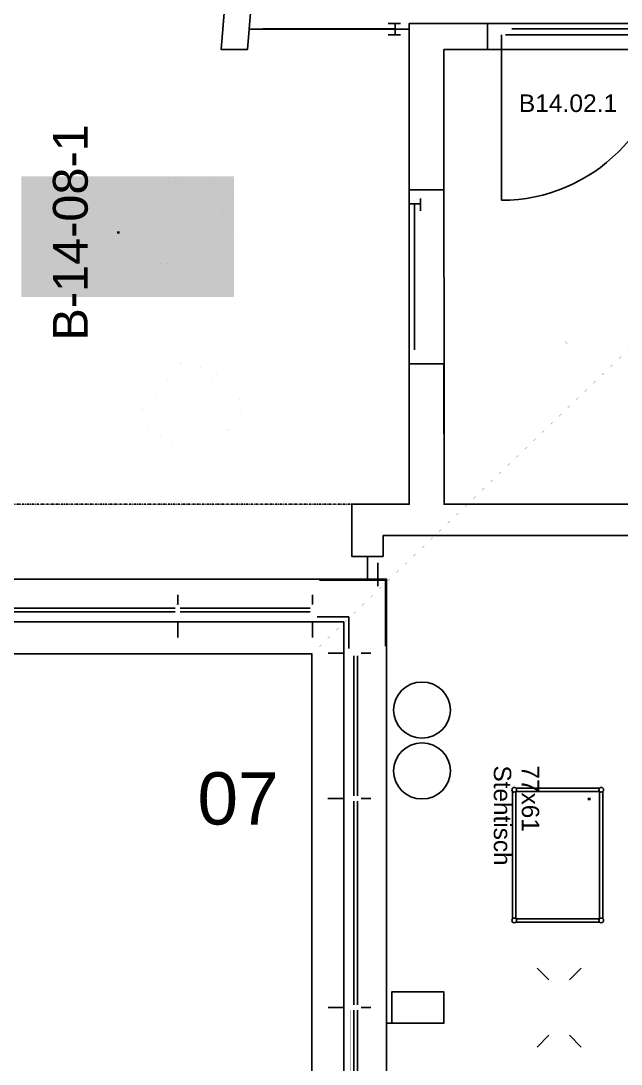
# Model space of a CAD drawing. Extents: x 7690 to 8871, y -6511 to -5312.
# Drawn here: x 8095.9 to 8231.7, y -6255.3 to -6019.4 of the extents above; entities that cross this region are included whole.
import ezdxf
from ezdxf.enums import TextEntityAlignment as Align

# ---------------------------------------------------------------- set-up
doc = ezdxf.new("R2010")
doc.units = 0
doc.header["$MEASUREMENT"] = 0
doc.linetypes.add('DOT_DASH', pattern=[1, 0, -0.25, 0.5, -0.25])
doc.linetypes.add('LONG_DASHES', pattern=[1.5, 1, -0.5])
doc.layers.get('0').update_dxf_attribs({"linetype": 'CONTINUOUS'})
for name, color, linetype in [('A-NEU-ANSICHT', 7, 'CONTINUOUS'), ('A-NEU-GRUNDRISS', 7, 'CONTINUOUS'), ('A-NEU-TÜRPOSITIONEN', 7, 'CONTINUOUS'), ('A-NEU-WAND-BACKSTEIN', 7, 'CONTINUOUS'), ('A-NEU-WAND-BETON', 7, 'CONTINUOUS'), ('A-NEU-WAND-DAEMMUNG', 7, 'CONTINUOUS'), ('A-NEU-WANDERDBEBEN', 7, 'CONTINUOUS'), ('BWZ121_GF-POLYGON', 7, 'CONTINUOUS'), ('BWZ122_NGF-POLYGON', 7, 'CONTINUOUS'), ('FM_OBJEKT_ARBEITSPLATZ', 7, 'CONTINUOUS'), ('FM_OBJEKT_DOSE', 7, 'CONTINUOUS'), ('FM_OBJEKT_GESCHOSS', 7, 'CONTINUOUS'), ('FM_OBJEKT_MOEBEL', 7, 'CONTINUOUS'), ('FM_OBJEKT_RAUM', 7, 'CONTINUOUS'), ('FM_OBJEKT_SICHERHEIT', 7, 'CONTINUOUS'), ('R0_MOBILIAR_PERIMETERNUMMERIERU', 7, 'CONTINUOUS'), ('Z1_POLYGONE_FLÄCHENNACHWEIS', 7, 'CONTINUOUS')]:
    doc.layers.add(name, color=color, linetype=linetype)
doc.styles.add('ARIAL', font='ARIAL')

# ---------------------------------------------------------------- blocks, each defined once
blk = doc.blocks.new('*D22')
at = {"layer": 'FM_OBJEKT_GESCHOSS', "color": 250, "linetype": 'Continuous', "const_width": 0.00174}
blk.add_lwpolyline([(8161.6821, -6162.5566), (8161.6821, -6493.2646), (8778.2168, -6493.2646), (8778.2168, -5660.9834), (8447.5059, -5660.9834), (8447.5059, -5330.3032), (7830.9731, -5330.2744), (7830.9746, -5767.6758), (7720.7378, -5767.6758), (7720.7378, -5751.9277), (7704.9897, -5751.9277), (7704.9897, -5767.6758), (7720.7378, -5767.6758), (7720.7378, -5767.6758), (7830.9746, -5767.6758), (7830.9746, -6162.5566), (8161.6821, -6162.5566), (8246.5254, -6081.0605), (8246.5254, -6073.5806), (8330.5762, -6073.5806), (8330.5762, -6081.0605), (8246.5254, -6081.0605)], close=True, dxfattribs=at)
blk = doc.blocks.new('*D69')
at = {"layer": 'A-NEU-GRUNDRISS', "color": 250, "linetype": 'Continuous'}
for p, q in [((8085.7524, -6145.6226), (8178.6089, -6145.6226)), ((8178.6089, -6476.333), (8178.6089, -6145.6226)), ((8131.3794, -6149.165), (8131.3794, -6151.3711)), ((8161.8892, -6149.1675), (8161.8892, -6151.3735)), ((8084.7651, -6152.1978), (8130.8286, -6152.1978)), ((8131.9673, -6152.1978), (8161.2983, -6152.1978)), ((8084.7651, -6153.0244), (8130.8286, -6153.0244)), ((8131.9673, -6153.0244), (8161.2983, -6153.0244)), ((8163.5522, -6154.1279), (8162.8823, -6154.1279)), ((8085.1714, -6155.3101), (8168.9224, -6155.3101)), ((8131.3804, -6155.3086), (8131.3804, -6158.8628)), ((8161.8892, -6155.3105), (8161.8892, -6158.8647)), ((8168.9224, -6155.3101), (8168.9224, -6486.0181)), ((8170.104, -6160.7671), (8170.104, -6161.3491)), ((8081.521, -6162.5532), (8161.6782, -6162.5532)), ((8161.6782, -6493.2612), (8161.6782, -6162.5532)), ((8168.9224, -6162.3423), (8165.3687, -6162.3423)), ((8171.2271, -6162.9468), (8171.2271, -6194.6396)), ((8172.0532, -6162.9468), (8172.0532, -6194.6396)), ((8175.0659, -6162.3418), (8172.8599, -6162.3423)), ((8168.9204, -6195.2305), (8165.3667, -6195.231)), ((8171.2271, -6241.8838), (8171.2271, -6195.8213)), ((8172.0532, -6241.8838), (8172.0532, -6195.8213)), ((8175.064, -6195.2305), (8172.8579, -6195.2305)), ((8168.9233, -6242.4741), (8165.3677, -6242.4741)), ((8168.9233, -6243.4668), (8168.9233, -6297.0015)), ((8171.2085, -6297.0015), (8171.2085, -6243.0645)), ((8171.2085, -6297.0015), (8171.2085, -6243.0645)), ((8172.0356, -6297.0015), (8172.0356, -6243.0645)), ((8172.0356, -6297.0015), (8172.0356, -6243.0645)), ((8175.0649, -6242.4741), (8172.8608, -6242.4741))]:
    blk.add_line(p, q, dxfattribs=at)
at = {"layer": 'A-NEU-GRUNDRISS', "color": 250, "linetype": 'Continuous', "const_width": 0.00174}
for points in [[(8129.8052, -6145.6226), (8132.9546, -6145.6226), (8132.9546, -6150.7407), (8129.8052, -6150.7407)], [(8160.314, -6145.6206), (8163.4634, -6145.6206), (8163.4634, -6150.7407), (8160.314, -6150.7407)], [(8084.7651, -6151.3735), (8130.7886, -6151.3735), (8130.7886, -6153.8354), (8084.7651, -6153.8354)], [(8130.9858, -6151.3711), (8131.7729, -6151.3711), (8131.7729, -6153.8291), (8130.9858, -6153.8291)], [(8131.9673, -6151.3735), (8161.2983, -6151.3735), (8161.2983, -6153.8354), (8131.9673, -6153.8354)], [(8161.4946, -6151.3735), (8162.2827, -6151.3735), (8162.2827, -6153.8315), (8161.4946, -6153.8315)], [(8130.3862, -6154.1274), (8132.3735, -6154.1274), (8132.3735, -6155.3086), (8130.3862, -6155.3086)], [(8160.896, -6154.1289), (8162.8823, -6154.1289), (8162.8823, -6155.3101), (8160.896, -6155.3101)], [(8130.3071, -6157.1108), (8132.4536, -6157.1108), (8132.4536, -6158.8628), (8130.3071, -6158.8628)], [(8160.8159, -6157.1128), (8162.9624, -6157.1128), (8162.9624, -6158.8647), (8160.8159, -6158.8647)], [(8165.3687, -6161.3022), (8167.1206, -6161.3022), (8167.1206, -6163.4482), (8165.3687, -6163.4482)], [(8168.9224, -6161.3491), (8170.104, -6161.3491), (8170.104, -6163.3354), (8168.9224, -6163.3354)], [(8173.4907, -6160.7671), (8178.6089, -6160.7671), (8178.6089, -6163.917), (8173.4907, -6163.917)], [(8170.396, -6162.9468), (8172.8579, -6162.9468), (8172.8579, -6194.6396), (8170.396, -6194.6396)], [(8170.4019, -6161.9482), (8172.8599, -6161.9482), (8172.8599, -6162.7354), (8170.4019, -6162.7354)], [(8165.3667, -6194.1904), (8167.1187, -6194.1904), (8167.1187, -6196.3364), (8165.3667, -6196.3364)], [(8168.9204, -6194.2373), (8170.1021, -6194.2373), (8170.1021, -6196.2241), (8168.9204, -6196.2241)], [(8170.3999, -6194.8364), (8172.8579, -6194.8364), (8172.8579, -6195.624), (8170.3999, -6195.624)], [(8173.4907, -6193.6558), (8178.6089, -6193.6558), (8178.6089, -6196.8052), (8173.4907, -6196.8052)], [(8170.396, -6195.8213), (8172.8579, -6195.8213), (8172.8579, -6241.8838), (8170.396, -6241.8838)], [(8165.3677, -6241.3677), (8167.1196, -6241.3677), (8167.1196, -6243.5137), (8165.3677, -6243.5137)], [(8168.9233, -6241.48), (8170.104, -6241.48), (8170.104, -6243.4668), (8168.9233, -6243.4668)], [(8170.4028, -6242.0801), (8172.8608, -6242.0801), (8172.8608, -6242.8677), (8170.4028, -6242.8677)], [(8173.4897, -6240.8994), (8178.6089, -6240.8994), (8178.6089, -6244.0488), (8173.4897, -6244.0488)], [(8173.4897, -6240.8994), (8178.6089, -6240.8994), (8178.6089, -6244.0488), (8173.4897, -6244.0488)], [(8170.3804, -6243.0645), (8172.8589, -6243.0645), (8172.8589, -6297.0015), (8170.3804, -6297.0015)], [(8170.3804, -6243.0645), (8172.8589, -6243.0645), (8172.8589, -6297.0015), (8170.3804, -6297.0015)]]:
    blk.add_lwpolyline(points, close=True, dxfattribs=at)
at = {"layer": 'A-NEU-WAND-DAEMMUNG', "color": 250, "linetype": 'Continuous'}
for p, q in [((8163.4634, -6145.8604), (8178.3716, -6145.8604)), ((8178.3716, -6160.7671), (8178.3716, -6145.8604)), ((8163.4634, -6154.1279), (8170.104, -6154.1279)), ((8170.104, -6160.7671), (8170.104, -6154.1279))]:
    blk.add_line(p, q, dxfattribs=at)
blk = doc.blocks.new('*D88')
at = {"layer": 'A-NEU-ANSICHT', "color": 250, "linetype": 'Continuous'}
blk.add_line((8245.1465, -6020.0337), (8245.1465, -6020.0337), dxfattribs=at)
at = {"layer": 'A-NEU-GRUNDRISS', "color": 250, "linetype": 'Continuous'}
for p, q in [((8204.5938, -6022.5986), (8204.5938, -6060)), ((8205.4844, -6022.5986), (8241.1035, -6022.5986)), ((8206.9551, -6021.2148), (8239.6328, -6021.2148))]:
    blk.add_line(p, q, dxfattribs=at)
at = {"layer": 'A-NEU-GRUNDRISS', "color": 250, "linetype": 'Continuous', "const_width": 0.00174}
for points in [[(8201.8379, -6020.0337), (8244.752, -6020.0337), (8244.752, -6022.5986), (8201.8379, -6022.5986)], [(8201.8379, -6020.0337), (8204.5938, -6020.0337), (8204.5938, -6022.5986), (8201.8379, -6022.5986)], [(8204.5938, -6020.0337), (8206.9551, -6020.0337), (8206.9551, -6022.5986), (8204.5938, -6022.5986)], [(8239.6328, -6020.0337), (8241.9941, -6020.0337), (8241.9941, -6022.5986), (8239.6328, -6022.5986)], [(8241.9941, -6020.0337), (8244.752, -6020.0337), (8244.752, -6022.5986), (8241.9941, -6022.5986)]]:
    blk.add_lwpolyline(points, close=True, dxfattribs=at)
at = {"layer": 'A-NEU-GRUNDRISS', "color": 250, "linetype": 'Continuous'}
blk.add_arc((8204.5938, -6022.5986), 37.4015, 270, 0, dxfattribs=at)
blk = doc.blocks.new('*D114')
at = {"layer": 'A-NEU-ANSICHT', "color": 250, "linetype": 'Continuous'}
for p, q in [((8183.7271, -6057.6318), (8183.7271, -6057.6318)), ((8184.9087, -6093.8369), (8184.9077, -6060.7861))]:
    blk.add_line(p, q, dxfattribs=at)
at = {"layer": 'A-NEU-GRUNDRISS', "color": 250, "linetype": 'Continuous'}
for p, q in [((8183.7271, -6062.3604), (8183.7271, -6059.6045)), ((8186.2856, -6059.6045), (8186.2856, -6062.3604)), ((8186.2856, -6060.7861), (8183.7271, -6060.7861))]:
    blk.add_line(p, q, dxfattribs=at)
at = {"layer": 'A-NEU-GRUNDRISS', "color": 250, "linetype": 'Continuous', "const_width": 0.00174}
for points in [[(8186.2856, -6096.5928), (8183.7271, -6096.5928), (8183.7271, -6058.0264), (8186.2856, -6058.0264), (8186.2856, -6096.5928)], [(8186.2856, -6096.5928), (8183.7271, -6096.5928), (8183.7271, -6093.8369), (8186.2856, -6093.8369), (8186.2856, -6096.5928)]]:
    blk.add_lwpolyline(points, dxfattribs=at)
blk = doc.blocks.new('*D128')
at = {"layer": 'BWZ122_NGF-POLYGON', "color": 6, "linetype": 'Continuous', "const_width": 0.0139}
blk.add_lwpolyline([(8178.6089, -6356.2534), (8178.6089, -6246.0176), (8179.7896, -6246.0176), (8179.7896, -6238.9312), (8191.6001, -6238.9312), (8191.6001, -6246.0176), (8179.7896, -6246.0176), (8178.6089, -6246.0176), (8178.6089, -6145.6226), (8174.2769, -6145.6226), (8174.2769, -6140.5059), (8177.8198, -6140.5059), (8177.8198, -6135.7817), (8414.8281, -6135.7817), (8414.8281, -6234.6001), (8406.9531, -6234.6001), (8406.9531, -6250.3481), (8414.8281, -6250.3481), (8414.8281, -6454.6787)], dxfattribs=at)
blk = doc.blocks.new('*D129')
at = {"layer": 'BWZ122_NGF-POLYGON', "color": 6, "linetype": 'Continuous', "const_width": 0.0139}
blk.add_lwpolyline([(8147.5142, -6021.3135), (8183.7261, -6021.3135), (8183.7261, -6020.0337), (8201.4434, -6020.0337), (8245.1465, -6020.0337), (8254.1973, -6020.0337), (8254.1973, -6018.0654), (8262.0723, -6018.0654), (8262.0723, -5805.4673), (8254.1973, -5805.4673), (8254.1973, -5798.873), (8165.7271, -5798.873)], close=True, dxfattribs=at)
blk = doc.blocks.new('*D136')
at = {"layer": 'BWZ122_NGF-POLYGON', "color": 6, "linetype": 'Continuous', "const_width": 0.0139}
blk.add_lwpolyline([(8080.5767, -6145.624), (8174.2769, -6145.6226), (8174.2769, -6140.5059), (8170.7339, -6140.5059), (8170.7339, -6128.6948), (8183.7261, -6128.6948), (8183.7271, -6097.002), (8183.7271, -6057.6318), (8183.7271, -6021.3135), (8147.9028, -6021.3135), (8147.5142, -6021.3135), (8147.1353, -6025.9395), (8141.2104, -6025.9395), (8159.9067, -5797.5933)], dxfattribs=at)
blk = doc.blocks.new('*D138')
at = {"layer": 'BWZ122_NGF-POLYGON', "color": 6, "linetype": 'Continuous', "const_width": 0.0139}
blk.add_lwpolyline([(8191.6001, -6025.9395), (8201.4434, -6025.9395), (8245.1445, -6025.9395), (8378.2129, -6025.9395), (8378.2129, -6073.5771), (8330.9688, -6073.5771), (8246.5215, -6073.5771), (8246.5215, -6081.0571), (8330.9688, -6081.0571), (8330.9199, -6073.5771), (8378.2129, -6073.5771), (8378.2129, -6128.6948), (8191.6021, -6128.6948), (8191.5981, -6025.9395)], close=True, dxfattribs=at)
blk = doc.blocks.new('*D202')
at = {"layer": 'FM_OBJEKT_MOEBEL', "color": 250, "linetype": 'Continuous'}
for p, q in [((8207.0996, -6222.4111), (8207.0996, -6193.6313)), ((8207.8477, -6192.8833), (8226.7852, -6192.8833)), ((8207.8477, -6222.4111), (8207.8477, -6193.6313)), ((8207.8477, -6193.6313), (8226.7852, -6193.6313)), ((8226.7852, -6222.4111), (8226.7852, -6193.6313)), ((8227.5332, -6222.4111), (8227.5332, -6193.6313)), ((8207.8477, -6222.4111), (8226.7852, -6222.4111)), ((8207.8477, -6223.1592), (8226.7852, -6223.1592))]:
    blk.add_line(p, q, dxfattribs=at)
for centre in [(8207.4746, -6193.2578), (8227.1602, -6193.2578), (8207.4746, -6222.7852), (8227.1602, -6222.7852)]:
    blk.add_circle(centre, 0.5289, dxfattribs=at)
at = {"layer": 'FM_OBJEKT_MOEBEL', "color": 250, "linetype": 'Continuous', "style": 'ARIAL'}
blk.add_text('.', height=4.7244, rotation=90, dxfattribs=at).set_placement((8224.799, -6194.4424), align=Align.RIGHT)
blk = doc.blocks.new('*D203')
at = {"layer": 'FM_OBJEKT_MOEBEL', "color": 250, "linetype": 'Continuous', "const_width": 0.00174}
blk.add_lwpolyline([(8231.1875, -6189.8794), (8231.1875, -6159.5645), (8207.1719, -6159.5645), (8207.1719, -6189.8794)], close=True, dxfattribs=at)
at = {"layer": 'FM_OBJEKT_MOEBEL', "color": 250, "linetype": 'Continuous', "style": 'ARIAL'}
for s, p in [('Stehtisch', (8202.8726, -6187.7603)), ('77x61', (8209.1968, -6187.7603))]:
    blk.add_text(s, height=3.93699, rotation=270, dxfattribs=at).set_placement(p)
blk = doc.blocks.new('*D210')
at = {"layer": 'FM_OBJEKT_MOEBEL', "color": 250, "linetype": 'Continuous'}
for p, q in [((8215.3379, -6236.2178), (8212.6758, -6233.5562)), ((8219.9922, -6236.2178), (8222.6543, -6233.5562)), ((8215.3379, -6248.7451), (8212.6758, -6251.4072)), ((8219.9922, -6248.7451), (8222.6543, -6251.4072))]:
    blk.add_line(p, q, dxfattribs=at)
at = {"layer": 'FM_OBJEKT_MOEBEL', "color": 250, "linetype": 'Continuous', "const_width": 0.00174}
for points in [[(8211.7598, -6232.6392), (8223.5703, -6232.6392), (8223.5703, -6252.3242), (8211.7598, -6252.3242)], [(8215.6953, -6236.5762), (8219.6328, -6236.5762), (8219.6328, -6248.3872), (8215.6953, -6248.3872)]]:
    blk.add_lwpolyline(points, close=True, dxfattribs=at)
blk = doc.blocks.new('*D244')
at = {"layer": 'FM_OBJEKT_MOEBEL', "color": 250, "linetype": 'Continuous', "const_width": 0.00174}
blk.add_lwpolyline([(8119.5522, -6102.7134), (8119.5522, -6031.8472), (8084.1187, -6031.8472), (8084.1187, -6102.7134)], close=True, dxfattribs=at)
at = {"layer": 'FM_OBJEKT_MOEBEL', "color": 250, "linetype": 'Continuous', "style": 'ARIAL'}
for s, height, p in [('B-14-08-1', 7.87399, (8111.0229, -6067.2744)), ('.', 3.937, (8118.2402, -6067.2744))]:
    blk.add_text(s, height=height, rotation=90, dxfattribs=at).set_placement(p, align=Align.CENTER)
blk.add_text('AT 180X90', height=3.93699, rotation=270, dxfattribs=at).set_placement((8080.0664, -6100.7446))
blk = doc.blocks.new('*D245')
at = {"layer": 'FM_OBJEKT_MOEBEL', "color": 250, "linetype": 'Continuous', "const_width": 0.00174}
blk.add_lwpolyline([(8147.1372, -6106.334), (8133.3335, -6095.228), (8122.2271, -6109.0308), (8136.0308, -6120.1372)], close=True, dxfattribs=at)
blk.add_lwpolyline([(8141.6812, -6101.2046), (8141.4692, -6099.2471), (8139.5122, -6099.459)], dxfattribs=at)
blk = doc.blocks.new('*D313')
at = {"layer": 'FM_OBJEKT_MOEBEL', "color": 250, "linetype": 'Continuous', "const_width": 0.00174}
blk.add_lwpolyline([(8166.0103, -6025.9331), (8166.0103, -6057.4292), (8181.7583, -6057.4292), (8181.7583, -6025.9331)], close=True, dxfattribs=at)
blk = doc.blocks.new('*D314')
at = {"layer": 'FM_OBJEKT_MOEBEL', "color": 250, "linetype": 'Continuous', "const_width": 0.00174}
blk.add_lwpolyline([(8166.0103, -6089.3184), (8166.0103, -6120.8145), (8181.7583, -6120.8145), (8181.7583, -6089.3184)], close=True, dxfattribs=at)
blk = doc.blocks.new('*D335')
at = {"layer": 'FM_OBJEKT_SICHERHEIT', "color": 92, "linetype": 'Continuous', "const_width": 0.0139}
blk.add_lwpolyline([(8207.5313, -6095.5645), (8222.6699, -6095.5645), (8219.0566, -6091.9653), (8223.1406, -6091.9653), (8228.168, -6096.9663), (8223.0879, -6102.0479), (8219.0156, -6102.0479), (8222.6152, -6098.4487), (8207.5313, -6098.4487), (8207.5313, -6095.5645)], close=True, dxfattribs=at)
blk = doc.blocks.new('ZZUNIT_CIRCLE')
at = {"color": 0, "linetype": 'ByBlock'}
blk.add_circle((0, 0), 1, dxfattribs=at)
blk = doc.blocks.new('*D394')
at = {"layer": 'FM_OBJEKT_DOSE', "color": 7, "linetype": 'Continuous', "xscale": 6.452989299999999, "yscale": 6.3332055}
blk.add_blockref('ZZUNIT_CIRCLE', (8186.6255, -6175.2217), dxfattribs=at)
blk = doc.blocks.new('*D395')
at = {"layer": 'FM_OBJEKT_DOSE', "color": 7, "linetype": 'Continuous', "xscale": 6.452989299999999, "yscale": 6.3332055}
blk.add_blockref('ZZUNIT_CIRCLE', (8186.6255, -6188.9854), dxfattribs=at)
blk = doc.blocks.new('*D434')
at = {"layer": 'FM_OBJEKT_MOEBEL', "color": 250, "linetype": 'Continuous', "const_width": 0.00174}
blk.add_lwpolyline([(8139.4854, -6056.3779), (8138.9663, -6055.3604), (8138.9663, -6053.9814), (8138.9614, -6053.9199), (8138.9463, -6053.8564), (8138.9248, -6053.8057), (8138.8848, -6053.7422), (8138.8516, -6053.7031), (8138.8184, -6053.6738), (8138.7729, -6053.6426), (8138.7227, -6053.6182), (8138.6533, -6053.5957), (8138.5728, -6053.5889), (8138.5728, -6053.5889), (8128.3364, -6053.5879), (8128.2803, -6053.5918), (8128.2295, -6053.6025), (8128.1841, -6053.6182), (8128.1426, -6053.6387), (8128.0942, -6053.6719), (8128.0581, -6053.7031), (8128.0176, -6053.75), (8127.9883, -6053.7988), (8127.9702, -6053.8369), (8127.9575, -6053.875), (8127.9458, -6053.9326), (8127.9424, -6053.9824), (8127.9429, -6055.3594), (8127.9507, -6055.4355), (8127.9629, -6055.4824), (8127.9761, -6055.5186), (8127.9995, -6055.5625), (8128.0259, -6055.5996), (8128.0581, -6055.6377), (8128.0938, -6055.6689), (8128.1294, -6055.6943), (8128.1851, -6055.7227), (8128.2266, -6055.7373), (8128.2876, -6055.75), (8128.3364, -6055.7539), (8138.5723, -6055.7539), (8138.6416, -6055.748), (8138.7012, -6055.7324), (8138.7681, -6055.7021), (8138.8257, -6055.6611), (8138.8501, -6055.6387), (8138.8818, -6055.6035), (8138.9028, -6055.5732), (8138.9214, -6055.542), (8138.9399, -6055.501), (8138.9546, -6055.4531), (8138.9624, -6055.4102), (8138.9663, -6055.3604), (8139.4854, -6056.3779), (8124.0703, -6055.5273), (8123.7559, -6055.5527), (8123.3364, -6055.7334), (8123.0244, -6056.0498), (8122.877, -6056.3594), (8122.8247, -6056.7061), (8122.8252, -6073.3047), (8122.8755, -6073.6445), (8122.9463, -6073.8242), (8123.1943, -6074.1621), (8123.5176, -6074.3789), (8123.7568, -6074.458), (8124.0713, -6074.4834), (8139.4844, -6073.6328), (8138.9658, -6074.6514), (8138.9517, -6074.542), (8138.8999, -6074.4316), (8138.8516, -6074.3721), (8138.6982, -6074.2773), (8138.5732, -6074.2568), (8128.3364, -6074.2568), (8128.208, -6074.2783), (8128.105, -6074.332), (8128.0034, -6074.4404), (8127.9482, -6074.5859), (8127.9429, -6074.6504), (8127.9424, -6076.0293), (8127.9653, -6076.1582), (8128.0586, -6076.3076), (8128.1284, -6076.3633), (8128.2168, -6076.4033), (8128.3369, -6076.4219), (8138.5723, -6076.4229), (8138.6914, -6076.4043), (8138.8506, -6076.3076), (8138.917, -6076.2188), (8138.9512, -6076.1367), (8138.9658, -6074.6514), (8139.4844, -6073.6328), (8139.6626, -6073.2861), (8139.9766, -6072.626), (8140.3018, -6071.8604), (8140.7158, -6070.7129), (8140.9883, -6069.792), (8141.2178, -6068.833), (8141.3848, -6067.9336), (8141.502, -6067.0713), (8141.5498, -6066.585), (8141.5869, -6066.084), (8141.6055, -6065.667), (8141.6123, -6065.4668), (8141.6162, -6065.2051), (8141.6172, -6065.1465), (8141.6177, -6065.0269), (8143.1924, -6065.0254), (8143.1914, -6065.0889), (8143.1904, -6065.1465), (8143.1855, -6065.4502), (8143.1738, -6065.7266), (8143.1543, -6066.0537), (8143.1309, -6066.3467), (8143.0889, -6066.7441), (8143.0498, -6067.0518), (8142.9902, -6067.4336), (8142.918, -6067.835), (8142.8428, -6068.1924), (8142.7568, -6068.5625), (8142.6563, -6068.9443), (8142.5615, -6069.2715), (8142.4521, -6069.6182), (8142.3203, -6069.999), (8142.2197, -6070.2715), (8142.0791, -6070.624), (8141.8994, -6071.043), (8141.7529, -6071.374), (8141.6982, -6071.6729), (8141.7197, -6071.9043), (8141.8125, -6072.1602), (8141.9746, -6072.3828), (8142.2041, -6072.5576), (8142.3955, -6072.6396), (8142.6836, -6072.6826), (8143.0068, -6072.627), (8143.293, -6072.4688), (8143.4678, -6072.29), (8143.6465, -6071.9561), (8143.8008, -6071.6094), (8143.9434, -6071.2686), (8144.0845, -6070.9063), (8144.2227, -6070.5264), (8144.3652, -6070.1006), (8144.4697, -6069.7617), (8144.5737, -6069.3975), (8144.6641, -6069.0488), (8144.7334, -6068.7617), (8144.8052, -6068.4326), (8144.8647, -6068.1348), (8144.9351, -6067.7451), (8144.9937, -6067.3652), (8145.0503, -6066.9248), (8145.0928, -6066.5078), (8145.124, -6066.1182), (8145.144, -6065.7549), (8145.1563, -6065.3955), (8145.1611, -6065.0059), (8145.1563, -6064.6211), (8145.1416, -6064.2061), (8145.1128, -6063.7461), (8145.0659, -6063.2275), (8145.0132, -6062.792), (8144.9585, -6062.415), (8144.8652, -6061.876), (8144.7749, -6061.4336), (8144.6738, -6061.002), (8144.5483, -6060.5234), (8144.4209, -6060.0898), (8144.2588, -6059.5908), (8144.1021, -6059.1523), (8143.9385, -6058.7334), (8143.8008, -6058.4043), (8143.6592, -6058.082), (8143.54, -6057.832), (8143.418, -6057.6602), (8143.1924, -6057.4717), (8142.9893, -6057.3779), (8142.79, -6057.335), (8142.624, -6057.3301), (8142.3936, -6057.3711), (8142.2627, -6057.4219), (8142.0273, -6057.5771), (8141.9131, -6057.6973), (8141.7881, -6057.8984), (8141.7236, -6058.0879), (8141.6982, -6058.3477), (8141.7236, -6058.54), (8141.79, -6058.7314), (8141.9316, -6059.04), (8142.0986, -6059.4326), (8142.1992, -6059.6875), (8142.3105, -6059.9844), (8142.4111, -6060.2705), (8142.5322, -6060.6455), (8142.6387, -6061.0029), (8142.7422, -6061.3926), (8142.8359, -6061.7852), (8142.9365, -6062.2754), (8143.0098, -6062.6904), (8143.0703, -6063.1143), (8143.123, -6063.5811), (8143.1514, -6063.9082), (8143.1699, -6064.1914), (8143.1816, -6064.459), (8143.1895, -6064.7715), (8143.1924, -6064.9434), (8143.1924, -6065.0254), (8141.6177, -6065.0269), (8141.6162, -6064.7598), (8141.6094, -6064.4746), (8141.5947, -6064.0898), (8141.5762, -6063.7705), (8141.5547, -6063.4785), (8141.5273, -6063.1719), (8141.4727, -6062.6865), (8141.4121, -6062.25), (8141.3535, -6061.8896), (8141.2959, -6061.5654), (8141.2344, -6061.2578), (8141.0928, -6060.624), (8141.0107, -6060.3037), (8140.8936, -6059.8779), (8140.7715, -6059.4707), (8140.6289, -6059.0342), (8140.4819, -6058.6211), (8140.3018, -6058.1484), (8140.1641, -6057.8135), (8140.0156, -6057.4707), (8139.8579, -6057.1265), (8139.73, -6056.8604), (8139.6187, -6056.6367)], close=True, dxfattribs=at)
blk = doc.blocks.new('*D476')
at = {"layer": 'FM_OBJEKT_ARBEITSPLATZ', "color": 181, "linetype": 'Continuous'}
blk.add_solid([(8096.0327, -6054.5679), (8144.0835, -6054.5679), (8096.0327, -6081.8872), (8144.0835, -6081.8872)], dxfattribs=at)

msp = doc.modelspace()

# ---------------------------------------------------------------- linework, layer by layer
at = {"layer": 'A-NEU-ANSICHT', "color": 6, "linetype": 'Continuous'}
for p, q in [((8183.7241, -6020.0337), (8183.7251, -6020.0337)), ((8150.6587, -6021.2148), (8180.5708, -6021.2148))]:
    msp.add_line(p, q, dxfattribs=at)
at = {"layer": 'A-NEU-GRUNDRISS', "color": 6, "linetype": 'Continuous'}
for p, q in [((8178.9956, -6020.0337), (8181.7515, -6020.0337)), ((8180.5708, -6022.5928), (8180.5708, -6020.0337)), ((8181.7515, -6022.5928), (8178.9956, -6022.5928))]:
    msp.add_line(p, q, dxfattribs=at)
at = {"layer": 'A-NEU-GRUNDRISS', "color": 6, "linetype": 'DOT_DASH'}
msp.add_line((8170.7339, -6128.6948), (8087.6626, -6128.6948), dxfattribs=at)
at = {"layer": 'A-NEU-GRUNDRISS', "color": 6, "linetype": 'LONG_DASHES', "const_width": 0.00174}
msp.add_lwpolyline([(8762.0703, -6477.1196), (8177.8198, -6477.1196), (8177.8198, -6146.4116), (7847.1123, -6146.4116), (7847.1123, -5346.4131), (8431.3633, -5346.4131), (8431.3633, -5677.1211), (8762.0703, -5677.1211)], close=True, dxfattribs=at)
at = {"layer": 'A-NEU-GRUNDRISS', "color": 6, "linetype": 'Continuous', "const_width": 0.00174}
for points in [[(8147.9028, -6022.5928), (8147.9028, -6020.0337), (8183.3306, -6020.0337), (8183.3306, -6022.5928), (8147.9028, -6022.5928)], [(8147.9067, -6022.5928), (8147.9067, -6020.0337), (8150.6626, -6020.0337), (8150.6626, -6022.5928), (8147.9067, -6022.5928)]]:
    msp.add_lwpolyline(points, dxfattribs=at)
msp.add_lwpolyline([(8183.7271, -6057.6318), (8191.6011, -6057.6318), (8191.6011, -6097.002), (8183.7271, -6097.002)], close=True, dxfattribs=at)
at = {"layer": 'A-NEU-WAND-BACKSTEIN', "color": 6, "linetype": 'Continuous'}
for p, q in [((8159.6978, -5800.1523), (8141.2104, -6025.9395)), ((8165.6226, -5800.1523), (8147.1353, -6025.9395)), ((8141.2104, -6025.9395), (8147.1353, -6025.9395))]:
    msp.add_line(p, q, dxfattribs=at)
at = {"layer": 'A-NEU-WAND-BETON', "color": 6, "linetype": 'Continuous'}
for p, q in [((8183.7241, -6020.0337), (8201.4434, -6020.0337)), ((8183.7271, -6057.6318), (8183.7261, -6020.0337)), ((8201.4434, -6025.9395), (8201.4434, -6020.0337)), ((8191.5981, -6025.9395), (8201.4434, -6025.9395)), ((8191.6011, -6057.6318), (8191.6001, -6025.9395)), ((8191.6011, -6057.6318), (8183.7271, -6057.6318)), ((8191.6011, -6097.002), (8183.7271, -6097.002)), ((8183.728, -6128.6948), (8183.7271, -6097.002)), ((8191.6021, -6128.6948), (8191.6011, -6097.002)), ((8170.7339, -6128.6948), (8183.7261, -6128.6948)), ((8170.7339, -6140.5059), (8170.7339, -6128.6948)), ((8191.6001, -6128.6948), (8201.4414, -6128.6948)), ((8177.8198, -6135.7817), (8201.4414, -6135.7817)), ((8177.8198, -6140.5059), (8177.8198, -6135.7817)), ((8177.8198, -6140.5059), (8170.7339, -6140.5059)), ((8176.6401, -6147.1992), (8176.6401, -6141.9233)), ((8179.7896, -6238.9312), (8191.6001, -6238.9312)), ((8179.7896, -6246.0176), (8179.7896, -6238.9312)), ((8191.6001, -6246.0176), (8191.6001, -6238.9312)), ((8179.7896, -6246.0176), (8191.6001, -6246.0176))]:
    msp.add_line(p, q, dxfattribs=at)
at = {"layer": 'A-NEU-WANDERDBEBEN', "color": 250, "linetype": 'Continuous'}
for p, q in [((8201.4414, -6128.6948), (8378.2129, -6128.6948)), ((8201.4414, -6135.7817), (8431.3633, -6135.7817))]:
    msp.add_line(p, q, dxfattribs=at)
at = {"layer": 'BWZ121_GF-POLYGON', "color": 214, "linetype": 'Continuous', "const_width": 0.0139}
msp.add_lwpolyline([(8161.6782, -6162.5532), (8161.6782, -6493.2612), (8778.2129, -6493.2612), (8778.2129, -5660.98), (8447.502, -5660.98), (8447.502, -5330.2998), (7830.9697, -5330.2715), (7830.9712, -5767.6719), (7720.7344, -5767.6719), (7720.7344, -5751.9238), (7704.9868, -5751.9238), (7704.9868, -5767.6719), (7720.7344, -5767.6719), (7720.7344, -5767.6719), (7830.9712, -5767.6719), (7830.9712, -6162.5532), (8161.6782, -6162.5532), (8246.5215, -6081.0571), (8246.5215, -6073.5771), (8330.5723, -6073.5771), (8330.5723, -6081.0566), (8246.5215, -6081.0566)], close=True, dxfattribs=at)
at = {"layer": 'FM_OBJEKT_RAUM', "color": 6, "linetype": 'Continuous'}
for points in [[(8080.5767, -6145.624), (8174.2769, -6145.6226), (8174.2769, -6140.5059), (8170.7339, -6140.5059), (8170.7339, -6128.6948), (8183.7261, -6128.6948), (8183.7271, -6097.002), (8183.7271, -6057.6318), (8183.7271, -6021.3135), (8147.9028, -6021.3135), (8147.5142, -6021.3135), (8147.1362, -6025.9395), (8141.2104, -6025.9395), (8159.9067, -5797.5933)], [(8178.6089, -6356.2534), (8178.6089, -6246.0176), (8179.7896, -6246.0176), (8179.7896, -6238.9312), (8191.6001, -6238.9312), (8191.6001, -6246.0176), (8179.7896, -6246.0176), (8178.6089, -6246.0176), (8178.6089, -6145.6226), (8174.2769, -6145.6226), (8174.2769, -6140.5059), (8177.8198, -6140.5059), (8177.8198, -6135.7817), (8414.8281, -6135.7817), (8414.8281, -6234.6001), (8406.9531, -6234.6001), (8406.9531, -6250.3481), (8414.8281, -6250.3481), (8414.8281, -6454.6787)]]:
    msp.add_lwpolyline(points, dxfattribs=at)
for points in [[(8147.5142, -6021.3135), (8183.7261, -6021.3135), (8183.7261, -6020.0337), (8201.4434, -6020.0337), (8245.1465, -6020.0337), (8254.1973, -6020.0337), (8254.1973, -6018.0654), (8262.0723, -6018.0654), (8262.0723, -5805.4673), (8254.1973, -5805.4673), (8254.1973, -5798.873), (8165.7271, -5798.873)], [(8191.6001, -6025.9395), (8201.4434, -6025.9395), (8245.1445, -6025.9395), (8378.2129, -6025.9395), (8378.2129, -6073.5771), (8330.9688, -6073.5771), (8246.5215, -6073.5771), (8246.5215, -6081.0571), (8330.9688, -6081.0571), (8330.9199, -6073.5771), (8378.2129, -6073.5771), (8378.2129, -6128.6948), (8191.6021, -6128.6948), (8191.5981, -6025.9395)]]:
    msp.add_lwpolyline(points, close=True, dxfattribs=at)
at = {"layer": 'Z1_POLYGONE_FLÄCHENNACHWEIS', "color": 253, "linetype": 'Continuous', "const_width": 0.0139}
for points in [[(8076.2456, -5793.6558), (8076.2456, -5809.4038), (8084.1196, -5809.4038), (8084.1255, -5911.7656), (8150.5591, -5911.7656), (8141.2104, -6025.9385), (8147.1362, -6025.9385), (8147.4106, -6022.5859), (8183.7261, -6022.5854), (8183.728, -6128.6938), (8084.1196, -6128.6938), (8084.1304, -6029.873), (8092.0044, -6029.873), (8092.0044, -6014.125), (8084.1304, -6014.125), (8076.2563, -6014.125), (8076.2563, -6029.873), (8084.1304, -6029.873), (8084.1196, -6128.6938), (7860.8921, -6128.6938), (7860.8921, -5368.8545)], [(8748.291, -6132.2373), (8748.291, -6132.2373), (8453.0156, -6132.2373), (8453.0156, -6135.7808), (8414.8262, -6135.7808), (8414.8262, -6234.5991), (8422.7012, -6234.5991), (8422.7012, -6250.3472), (8406.9531, -6250.3472), (8406.9531, -6234.5991), (8414.8262, -6234.5991), (8414.8262, -6135.7808), (8191.6001, -6135.7808), (8191.6001, -6454.6768), (8748.291, -6454.6768), (8748.291, -6132.2373)]]:
    msp.add_lwpolyline(points, dxfattribs=at)

# ---------------------------------------------------------------- block references
at = {"color": 0, "linetype": 'ByBlock'}
for name in ['*D22', '*D136', '*D129', '*D313', '*D138', '*D244', '*D476', '*D434', '*D314', '*D335', '*D245', '*D128', '*D203', '*D394', '*D395', '*D202', '*D210']:
    msp.add_blockref(name, (0, 0), dxfattribs=at)
at = {"color": 6, "linetype": 'ByBlock'}
for name in ['*D88', '*D114', '*D69']:
    msp.add_blockref(name, (0, 0), dxfattribs=at)

# ---------------------------------------------------------------- texts
at = {"layer": 'A-NEU-TÜRPOSITIONEN', "color": 6, "linetype": 'Continuous', "style": 'ARIAL'}
msp.add_text('B14.02.1', height=3.97701, dxfattribs=at).set_placement((8208.5293, -6040.0501))
at = {"layer": 'R0_MOBILIAR_PERIMETERNUMMERIERU', "color": 6, "linetype": 'Continuous', "style": 'ARIAL'}
msp.add_text('07', height=11.81098, dxfattribs=at).set_placement((8154.2007, -6201.102), align=Align.RIGHT)

doc.saveas('drawing.dxf')
